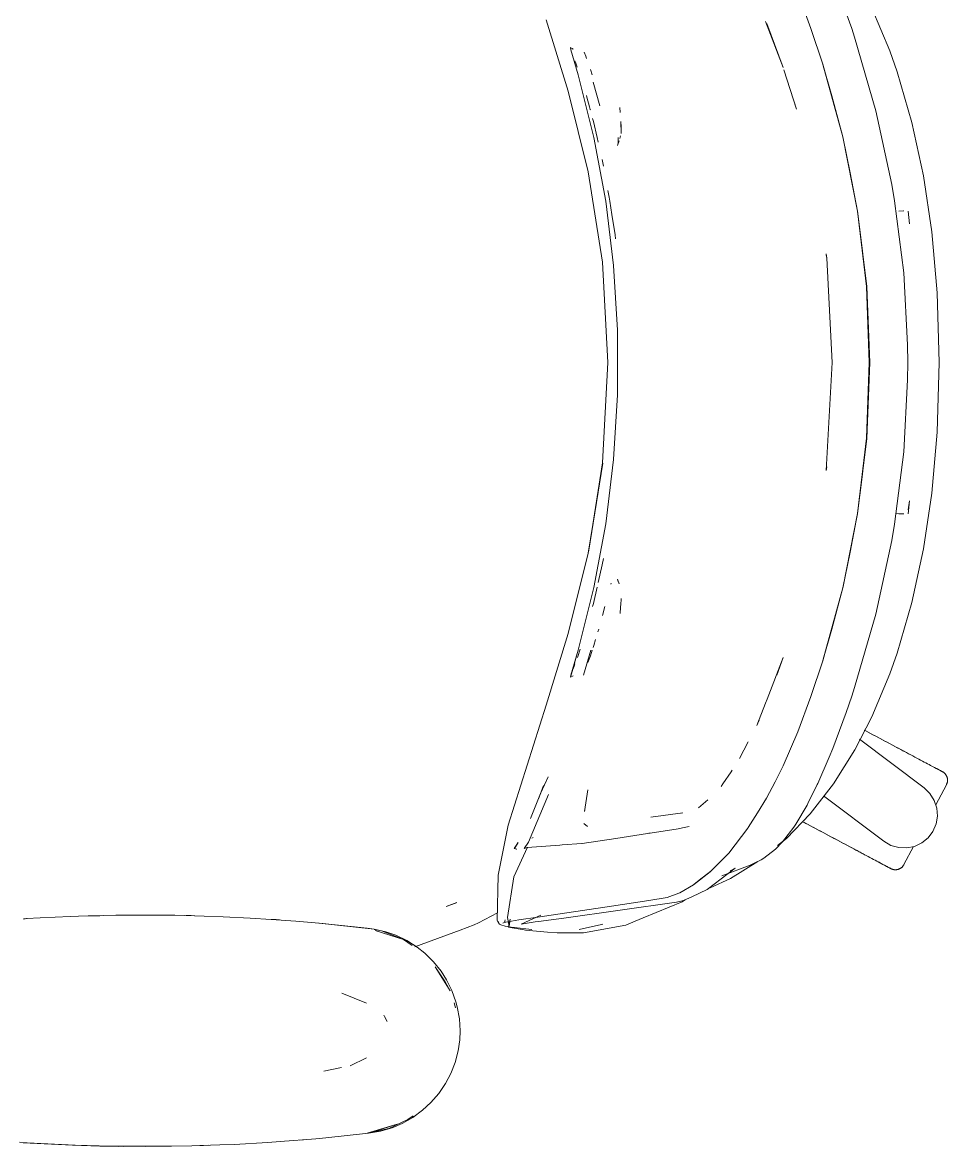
# Model space of a CAD drawing. Header units: millimetres. Extents: x 155927 to 317870, y -36033 to 97293.
# Drawn here: x 165697.2 to 166084.9, y 10100.7 to 10571.5 of the extents above; entities that cross this region are included whole.
import ezdxf

# ---------------------------------------------------------------- set-up
doc = ezdxf.new("R2010")
doc.units = ezdxf.units.MM
doc.header["$MEASUREMENT"] = 0
doc.layers.add('G-IMPT', color=8, linetype='CONTINUOUS', lineweight=9)
doc.layers.add('I-FURN', color=8, linetype='CONTINUOUS', lineweight=9)

msp = doc.modelspace()

# ---------------------------------------------------------------- linework, layer by layer
at = {"layer": 'G-IMPT'}
for p, q in [((166022.14, 10583.89), (166027.6, 10569.01)), ((166042.31, 10575.9), (166044.71, 10568.96)), ((166060.7, 10559.61), (166053.18, 10577.58)), ((165916.71, 10572.7), (165925.89, 10542.72)), ((166009.3, 10570.2), (166008.64, 10571.93)), ((166016.01, 10552.75), (166009.19, 10571.16)), ((166016.01, 10552.75), (166009.3, 10570.2)), ((166032.61, 10554.09), (166027.6, 10569.01)), ((166045.91, 10565.36), (166044.71, 10568.96)), ((166054.85, 10534.53), (166045.91, 10565.36)), ((165926.94, 10561.13), (165926.85, 10560.89)), ((165926.85, 10560.89), (165926.91, 10560.67)), ((165926.91, 10560.67), (165926.98, 10560.37)), ((165926.98, 10560.37), (165927.05, 10560.1)), ((165930.12, 10549.67), (165927.05, 10560.1)), ((165927.94, 10560.36), (165927.33, 10560.74)), ((165927.94, 10560.36), (165927.73, 10560.5)), ((165933.25, 10557.42), (165932.64, 10559.08)), ((165933.25, 10557.42), (165933.62, 10556.41)), ((166063.77, 10550.87), (166060.7, 10559.61)), ((165928.96, 10554.87), (165928.72, 10555.53)), ((165928.96, 10554.87), (165929.71, 10552.77)), ((166036.34, 10540.84), (166032.57, 10554)), ((166040.99, 10523.59), (166032.57, 10554)), ((166040.99, 10523.59), (166032.61, 10554.09)), ((165936.67, 10523.35), (165930.12, 10549.67)), ((165935.96, 10549.66), (165935.24, 10551.88)), ((166021.54, 10535.28), (166016.29, 10551.77)), ((166063.77, 10550.87), (166069.95, 10529.63)), ((165934.21, 10509.04), (165925.89, 10542.72)), ((165936.41, 10546.57), (165939.21, 10536.57)), ((165933.7, 10540.25), (165933.5, 10540.93)), ((165934.82, 10536.25), (165933.7, 10540.25)), ((166021.54, 10535.28), (166020.47, 10538.72)), ((166036.34, 10540.84), (166040.99, 10523.59)), ((165934.82, 10536.25), (165935.14, 10535.11)), ((165935.14, 10535.11), (165935.18, 10534.93)), ((165947.7, 10533.86), (165947.48, 10535.95)), ((166054.85, 10534.53), (166061.52, 10503.74)), ((165936.44, 10530.09), (165936.1, 10531.39)), ((165936.44, 10530.09), (165937.99, 10523.34)), ((165948.1, 10525), (165948.01, 10530.06)), ((165948.01, 10530.06), (165948.09, 10527.79)), ((166069.95, 10529.63), (166074.76, 10507.27)), ((165947.55, 10523.01), (165947.85, 10524.05)), ((165948.1, 10525), (165948.09, 10527.79)), ((165936.67, 10523.35), (165941.6, 10496.69)), ((165938.45, 10521.36), (165937.99, 10523.34)), ((165946.56, 10519.95), (165947.24, 10521.9)), ((165946.77, 10521), (165946.56, 10519.95)), ((165946.77, 10521), (165946.81, 10523.3)), ((165946.82, 10523.16), (165946.81, 10523.3)), ((166040.99, 10523.59), (166047.17, 10492.47)), ((166040.99, 10523.59), (166044.07, 10508.57)), ((166040.99, 10523.59), (166047.16, 10492.55)), ((165940.65, 10511.32), (165940.11, 10514.13)), ((165934.21, 10509.04), (165940.2, 10471.12)), ((166047.17, 10492.47), (166044.07, 10508.57)), ((166074.76, 10507.27), (166078.25, 10483.85)), ((165942.57, 10501.21), (165943.13, 10498.31)), ((166062.7, 10496.82), (166061.52, 10503.74)), ((165941.6, 10496.69), (165944.9, 10469.77)), ((165943.37, 10496.68), (165943.13, 10498.31)), ((165944.22, 10491.06), (165943.37, 10496.68)), ((166066.52, 10466.65), (166062.7, 10496.82)), ((165944.22, 10491.06), (165945.52, 10482.53)), ((166050.99, 10460.95), (166047.16, 10492.55)), ((166050.95, 10460.91), (166047.17, 10492.47)), ((166047.17, 10492.47), (166049.11, 10476.99)), ((166064.5, 10492.51), (166066.59, 10492.58)), ((166066.59, 10492.58), (166066.48, 10492.58)), ((166068.35, 10492.55), (166069, 10487.14)), ((165945.52, 10482.53), (165945.7, 10480.87)), ((166078.25, 10483.85), (166080.51, 10458.28)), ((166050.95, 10460.91), (166049.11, 10476.99)), ((166033.95, 10474.41), (166033.99, 10474.17)), ((166034.23, 10472.86), (166033.96, 10474.64)), ((166034.23, 10472.86), (166033.99, 10474.17)), ((166036.55, 10429.14), (166034.23, 10472.86)), ((166036.5, 10429.14), (166034.23, 10472.86)), ((165940.2, 10471.12), (165942.56, 10429.14)), ((165946.55, 10442.7), (165944.9, 10469.77)), ((166068.13, 10436.45), (166066.52, 10466.65)), ((166051.63, 10446.02), (166050.95, 10460.91)), ((166050.95, 10460.91), (166052.09, 10429.14)), ((166050.99, 10460.95), (166052.32, 10429.14)), ((166080.51, 10458.28), (166081.36, 10429.14)), ((166051.63, 10446.02), (166052.09, 10429.14)), ((165946.55, 10442.7), (165946.55, 10415.58)), ((166068.13, 10436.45), (166068.23, 10429.14)), ((165940.2, 10387.15), (165942.56, 10429.14)), ((166036.5, 10429.14), (166034, 10383.8)), ((166050.95, 10397.36), (166052.09, 10429.14)), ((166052.32, 10429.14), (166050.99, 10397.32)), ((166051.63, 10412.25), (166052.09, 10429.14)), ((166068.13, 10421.82), (166068.23, 10429.14)), ((166081.36, 10429.14), (166080.51, 10399.99)), ((166068.13, 10421.82), (166066.52, 10391.62)), ((165946.55, 10415.58), (165944.9, 10388.51)), ((166050.95, 10397.36), (166051.63, 10412.25)), ((166050.99, 10397.32), (166047.16, 10365.73)), ((166050.95, 10397.36), (166047.17, 10365.81)), ((166049.11, 10381.28), (166050.95, 10397.36)), ((166080.51, 10399.99), (166078.25, 10374.42)), ((165940.2, 10387.15), (165934.47, 10349.61)), ((165941.6, 10361.59), (165944.9, 10388.51)), ((166066.52, 10391.62), (166062.7, 10361.45)), ((165934.21, 10349.23), (165940.46, 10386.98)), ((165940.46, 10386.98), (165934.47, 10349.61)), ((166033.95, 10383.86), (166033.99, 10384.1)), ((166034.23, 10385.41), (166033.99, 10384.1)), ((166034, 10383.8), (166034.23, 10385.41)), ((166049.11, 10381.28), (166047.17, 10365.81)), ((166078.25, 10374.42), (166074.76, 10351)), ((166068.35, 10365.72), (166069, 10371.14)), ((166068.43, 10367.37), (166069, 10371.14)), ((166047.17, 10365.81), (166040.95, 10334.56)), ((166040.95, 10334.56), (166047.16, 10365.73)), ((166047.17, 10365.81), (166044.07, 10349.7)), ((166063.25, 10365.81), (166064.5, 10365.76)), ((166066.59, 10365.69), (166064.5, 10365.76)), ((166066.59, 10365.69), (166066.48, 10365.69)), ((165936.67, 10334.92), (165941.6, 10361.59)), ((166062.7, 10361.45), (166061.52, 10354.53)), ((166061.52, 10354.53), (166054.85, 10323.74)), ((166040.99, 10334.68), (166044.07, 10349.7)), ((166069.95, 10328.64), (166074.76, 10351)), ((165925.89, 10315.55), (165934.21, 10349.23)), ((165940.62, 10346.96), (165940.15, 10344.33)), ((165940.15, 10344.33), (165938.44, 10336.91)), ((165943.89, 10336.72), (165943.75, 10336.31)), ((165946.56, 10338.32), (165947.24, 10336.37)), ((165946.56, 10338.32), (165946.77, 10337.28)), ((165936.67, 10334.92), (165930.12, 10308.6)), ((165937.99, 10334.93), (165936.44, 10328.18)), ((166040.99, 10334.68), (166032.57, 10304.27)), ((166040.99, 10334.68), (166032.61, 10304.18)), ((166036.34, 10317.43), (166040.99, 10334.68)), ((165936.44, 10328.18), (165936.1, 10326.9)), ((165940.29, 10323.1), (165941.29, 10326.96)), ((165947.99, 10328.16), (165947.71, 10324.45)), ((165947.99, 10328.16), (165948.09, 10329.53)), ((165948.09, 10330.23), (165948.09, 10329.53)), ((166063.77, 10307.4), (166069.95, 10328.64)), ((165940.29, 10323.1), (165940.68, 10324.63)), ((165947.71, 10324.45), (165947.68, 10323.97)), ((166045.91, 10292.91), (166054.85, 10323.74)), ((165938.38, 10316.31), (165938.71, 10317.43)), ((166036.34, 10317.43), (166032.57, 10304.27)), ((165925.89, 10315.55), (165916.71, 10285.58)), ((165936.6, 10310.52), (165937.39, 10313.02)), ((165930.12, 10308.6), (165926.85, 10297.38)), ((165930.12, 10308.6), (165927.01, 10297.78)), ((165930.12, 10308.6), (165927.06, 10298.07)), ((165930.75, 10308.6), (165930.02, 10306.38)), ((165930.75, 10308.6), (165930.9, 10309.06)), ((165935.32, 10308.61), (165932.28, 10298.18)), ((165935.21, 10306.3), (165935.98, 10308.61)), ((165936.36, 10309.74), (165936.6, 10310.52)), ((166060.7, 10298.66), (166063.77, 10307.4)), ((165928.74, 10302.82), (165928.4, 10301.85)), ((165929.73, 10305.57), (165930.02, 10306.38)), ((165934.19, 10303.42), (165934.95, 10305.58)), ((165935.21, 10306.3), (165934.95, 10305.58)), ((166016.01, 10305.52), (166009.3, 10288.07)), ((166016.01, 10305.52), (166013.29, 10298.09)), ((166027.6, 10289.26), (166032.61, 10304.18)), ((165927.06, 10298.07), (165927.01, 10297.78)), ((165927.94, 10297.92), (165927.33, 10297.53)), ((165927.94, 10297.92), (165927.73, 10297.77)), ((165928.4, 10301.85), (165928, 10300.78)), ((166060.7, 10298.66), (166053.18, 10280.69)), ((165926.85, 10297.38), (165926.99, 10297.14)), ((166027.6, 10289.26), (166022.14, 10274.38)), ((166042.37, 10282.49), (166044.71, 10289.31)), ((166045.91, 10292.91), (166044.71, 10289.31)), ((165916.71, 10285.58), (165900.72, 10235.33)), ((166008.64, 10286.34), (166004.91, 10277.02)), ((166009.3, 10288.07), (166008.64, 10286.34)), ((166004.91, 10277.02), (166005.91, 10279.26)), ((166042.37, 10282.49), (166036.77, 10267.41)), ((166053.18, 10280.69), (166046.09, 10266.91)), ((166022.14, 10274.38), (166015.97, 10260.16)), ((165997.74, 10263.18), (166001.28, 10270.15)), ((166035.29, 10263.73), (166036.77, 10267.41)), ((166046.09, 10266.91), (166037.12, 10252.62)), ((166012.58, 10253.43), (166015.97, 10260.16)), ((166030.52, 10252.77), (166035.29, 10263.73)), ((165914.42, 10248.9), (165917.47, 10255.61)), ((165990.71, 10252.58), (165994.21, 10257.71)), ((165994.21, 10257.71), (165994.6, 10258.29)), ((165913.39, 10246.31), (165915.59, 10251.87)), ((165915.42, 10251.42), (165913.39, 10246.31)), ((165913.4, 10246.52), (165915.42, 10251.42)), ((165990.71, 10252.58), (165989.96, 10251.47)), ((166012.58, 10253.43), (166009.01, 10246.64)), ((166026.3, 10244.32), (166030.3, 10252.33)), ((166037.12, 10252.62), (166027.31, 10240.02)), ((166030.52, 10252.77), (166030.3, 10252.33)), ((165909.26, 10228.18), (165917.7, 10248.16)), ((165913.4, 10246.52), (165910.15, 10238.05)), ((165932.75, 10240.99), (165934.15, 10250.15)), ((165984.44, 10245.94), (165980.53, 10242.6)), ((166005.24, 10240.41), (166009.01, 10246.64)), ((165932.75, 10240.99), (165932.8, 10241.34)), ((166025.99, 10243.72), (166021.26, 10235.72)), ((166026.3, 10244.32), (166025.99, 10243.72)), ((165960.59, 10238.66), (165973.94, 10240.44)), ((165973.94, 10240.44), (165973.47, 10240.3)), ((166005.24, 10240.41), (166001.36, 10234.31)), ((166017.35, 10229.72), (166027.31, 10240.02)), ((165896.53, 10214.38), (165900.72, 10235.33)), ((165932.4, 10236.04), (165934.04, 10234.76)), ((165945.81, 10229.69), (165959.17, 10231.81)), ((165959.17, 10231.81), (165959.68, 10231.89)), ((165960.29, 10231.98), (165959.68, 10231.89)), ((165960.29, 10231.98), (165972.01, 10233.79)), ((165972.01, 10233.79), (165972.48, 10233.86)), ((165974.46, 10234.28), (165972.48, 10233.86)), ((165976.63, 10234.74), (165974.46, 10234.28)), ((165993.17, 10223.62), (166001.19, 10234.06)), ((166001.36, 10234.31), (166001.19, 10234.06)), ((166015.68, 10228.3), (166020.4, 10234.43)), ((166020.4, 10234.43), (166021.26, 10235.72)), ((165903.3, 10225.51), (165904.89, 10227.97)), ((165904.89, 10227.97), (165903.36, 10225.49)), ((165903.36, 10225.49), (165904.85, 10227.96)), ((165907.5, 10225.51), (165909.26, 10228.18)), ((165910.71, 10229.9), (165911.15, 10230.17)), ((165923.42, 10227.03), (165922.43, 10226.96)), ((165931.66, 10227.65), (165923.42, 10227.03)), ((165931.66, 10227.65), (165931.74, 10227.66)), ((165945.81, 10229.69), (165931.74, 10227.66)), ((166012.79, 10225.28), (166015.68, 10228.3)), ((166017.35, 10229.72), (166013.68, 10226.72)), ((165903.16, 10213.68), (165908.77, 10226.03)), ((165903.3, 10225.51), (165903.36, 10225.49)), ((165904.23, 10225.21), (165903.36, 10225.49)), ((165904.4, 10225.19), (165904.23, 10225.21)), ((165908.22, 10225.8), (165907.5, 10225.51)), ((165908.22, 10225.8), (165908.24, 10225.8)), ((165910.62, 10226.1), (165908.24, 10225.8)), ((165910.62, 10226.1), (165910.7, 10226.1)), ((165914.57, 10226.4), (165910.7, 10226.1)), ((165922.43, 10226.96), (165914.57, 10226.4)), ((165993.17, 10223.62), (165985.43, 10215.72)), ((166007.92, 10221.42), (166012.79, 10225.28)), ((165990.22, 10214.05), (166002.12, 10218.56)), ((165993.98, 10212.99), (166005.43, 10220.11)), ((166004.35, 10219.63), (166002.12, 10218.56)), ((166006.79, 10220.8), (166004.35, 10219.63)), ((166007.92, 10221.42), (166006.79, 10220.8)), ((165896.53, 10214.38), (165896.14, 10195.39)), ((165903.16, 10213.68), (165900.44, 10196.63)), ((165978.47, 10210.3), (165985.43, 10215.72)), ((165985.64, 10216.03), (165978.69, 10210.63)), ((165978.69, 10210.63), (165982.07, 10213.22)), ((165985.64, 10216.03), (165982.07, 10213.22)), ((165995.87, 10217.28), (165984.17, 10208.34)), ((165985.35, 10209.01), (165993.98, 10212.99)), ((165995.87, 10217.28), (165993.84, 10216.12)), ((165978.47, 10210.3), (165972.63, 10207.01)), ((165977.65, 10205.3), (165984.17, 10208.34)), ((165943.98, 10201.35), (165959.75, 10203.75)), ((165967.42, 10205.05), (165959.75, 10203.75)), ((165967.42, 10205.05), (165972.21, 10206.8)), ((165971.29, 10203.09), (165974.28, 10203.73)), ((165972.63, 10207.01), (165972.21, 10206.8)), ((165974.89, 10204.02), (165973.72, 10203.25)), ((165977.65, 10205.3), (165974.28, 10203.73)), ((165879.27, 10202.92), (165874.8, 10201.29)), ((165874.8, 10201.29), (165878.68, 10202.66)), ((165879.27, 10202.92), (165878.68, 10202.66)), ((165913.11, 10196.8), (165943.98, 10201.35)), ((165924.07, 10196.41), (165971.29, 10203.09)), ((165973.72, 10203.25), (165957.27, 10196.45)), ((165697.65, 10195.89), (165699.13, 10196.17)), ((165698.91, 10196.17), (165697.65, 10196.01)), ((165704.57, 10196.45), (165698.91, 10196.17)), ((165704.57, 10196.45), (165717.13, 10197.07)), ((165720.68, 10197.19), (165717.13, 10197.07)), ((165736.35, 10197.57), (165720.68, 10197.19)), ((165724.72, 10197.28), (165727.4, 10197.39)), ((165729.62, 10197.39), (165727.4, 10197.39)), ((165736.35, 10197.57), (165740.86, 10197.62)), ((165740.86, 10197.62), (165755.57, 10197.61)), ((165761.04, 10197.54), (165755.57, 10197.61)), ((165761.04, 10197.54), (165773.35, 10197.25)), ((165767.82, 10197.41), (165765.74, 10197.41)), ((165769.48, 10197.33), (165767.82, 10197.41)), ((165781.23, 10196.95), (165773.35, 10197.25)), ((165781.23, 10196.95), (165792.54, 10196.41)), ((165801.41, 10195.85), (165792.54, 10196.41)), ((165801.41, 10195.85), (165811.69, 10195.12)), ((165803.45, 10195.72), (165801.55, 10195.81)), ((165803.45, 10195.72), (165804.87, 10195.58)), ((165823.09, 10194.14), (165811.69, 10195.12)), ((165844.53, 10191.79), (165821.57, 10194.24)), ((165821.57, 10194.24), (165841.71, 10192.12)), ((165844.53, 10191.79), (165823.09, 10194.14)), ((165888.3, 10194.44), (165886.54, 10193.52)), ((165896.21, 10198.58), (165888.3, 10194.44)), ((165896.14, 10195.39), (165896.75, 10194.36)), ((165896.62, 10194.98), (165896.75, 10194.36)), ((165896.62, 10194.98), (165896.73, 10194.43)), ((165896.75, 10194.36), (165896.73, 10194.43)), ((165897.12, 10193.86), (165896.75, 10194.36)), ((165899.61, 10194.75), (165898.51, 10194.19)), ((165899.01, 10194.58), (165898.51, 10194.19)), ((165898.99, 10194.58), (165905.26, 10195.69)), ((165899.61, 10194.75), (165898.99, 10194.58)), ((165899.01, 10194.58), (165899.33, 10195.12)), ((165899.41, 10195.62), (165899.33, 10195.12)), ((165901.13, 10193.05), (165900.44, 10196.63)), ((165901.62, 10195.92), (165900.89, 10192.64)), ((165901.62, 10195.92), (165901.13, 10193.05)), ((165905.26, 10195.69), (165913.11, 10196.8)), ((165906.23, 10193.78), (165914.36, 10197.64)), ((165912.11, 10194.76), (165907.09, 10193.92)), ((165912.11, 10194.76), (165913.41, 10194.97)), ((165924.07, 10196.41), (165913.41, 10194.97)), ((165950.05, 10193.46), (165953.91, 10195.06)), ((165957.27, 10196.45), (165953.91, 10195.06)), ((165844.53, 10191.79), (165841.71, 10192.12)), ((165844.53, 10191.79), (165849.49, 10190.63)), ((165844.6, 10191.57), (165847.66, 10190.99)), ((165856.88, 10187.39), (165845.03, 10191.2)), ((165854.17, 10188.29), (165845.03, 10191.2)), ((165847.66, 10190.99), (165855.84, 10187.79)), ((165853.62, 10189.18), (165849.49, 10190.63)), ((165861.63, 10184.38), (165880.57, 10191.33)), ((165880.57, 10191.33), (165886.54, 10193.52)), ((165897.66, 10193.54), (165897.12, 10193.86)), ((165897.66, 10193.54), (165899.52, 10192.99)), ((165902.8, 10192.46), (165899.52, 10192.99)), ((165903.21, 10192.2), (165900.89, 10192.64)), ((165902.8, 10192.46), (165903.42, 10192.38)), ((165907.46, 10191.39), (165903.21, 10192.2)), ((165903.42, 10192.38), (165908.1, 10191.86)), ((165906.23, 10193.78), (165907.09, 10193.92)), ((165907.93, 10191.34), (165907.46, 10191.39)), ((165907.93, 10191.34), (165917.26, 10190.54)), ((165908.1, 10191.86), (165910.69, 10191.65)), ((165917.26, 10190.54), (165921.21, 10190.2)), ((165925.38, 10190.2), (165921.21, 10190.2)), ((165932.35, 10190.23), (165925.38, 10190.2)), ((165930.49, 10191.64), (165939.79, 10193.68)), ((165932.35, 10190.23), (165950.05, 10193.46)), ((165939.79, 10193.68), (165940.37, 10193.83)), ((165858.2, 10186.99), (165853.62, 10189.18)), ((165856.88, 10187.39), (165854.17, 10188.29)), ((165856.88, 10187.39), (165860.46, 10184.96)), ((165858.2, 10186.99), (165862.53, 10184.26)), ((165865.84, 10181.64), (165862.53, 10184.26)), ((165869.44, 10178.09), (165865.84, 10181.64)), ((165869.44, 10178.09), (165872.63, 10174.12)), ((165876.49, 10165.96), (165870.17, 10175.91)), ((165874.33, 10169.64), (165870.17, 10175.91)), ((165874.9, 10170.57), (165872.63, 10174.12)), ((165877.14, 10166.06), (165874.9, 10170.57)), ((165876.49, 10165.96), (165874.33, 10169.64)), ((165877.14, 10166.06), (165878.85, 10161.29)), ((165831.01, 10164.89), (165841.43, 10160.74)), ((165879.41, 10159.16), (165878.85, 10161.29)), ((165878.05, 10160.85), (165878.67, 10158.82)), ((165880.29, 10154.21), (165879.41, 10159.16)), ((165848.96, 10155.22), (165848.66, 10155.67)), ((165849.97, 10152.99), (165848.96, 10155.22)), ((165880.59, 10149.17), (165880.29, 10154.21)), ((165880.59, 10149.17), (165880.42, 10145.32)), ((165879.77, 10140.81), (165880.42, 10145.32)), ((165841.34, 10137.79), (165834.56, 10134.52)), ((165879.77, 10140.81), (165878.51, 10135.94)), ((165823.51, 10132.19), (165830.94, 10133.76)), ((165876.67, 10131.23), (165878.51, 10135.94)), ((165874.48, 10127.07), (165876.67, 10131.23)), ((165874.48, 10127.07), (165871.65, 10122.9)), ((165864.89, 10115.9), (165868.33, 10119.06)), ((165871.65, 10122.9), (165868.33, 10119.06)), ((165864.89, 10115.9), (165860.81, 10112.9)), ((165841.71, 10106.22), (165854.17, 10110.05)), ((165854.17, 10110.05), (165845.03, 10107.13)), ((165850.68, 10108.26), (165858.74, 10112)), ((165856.37, 10110.39), (165852.13, 10108.58)), ((165856.37, 10110.39), (165860.81, 10112.9)), ((165860.85, 10113.59), (165858.74, 10112)), ((165824.3, 10104.31), (165842.22, 10106.22)), ((165841.71, 10106.22), (165845.03, 10107.13)), ((165842.22, 10106.22), (165847.27, 10107.11)), ((165850.68, 10108.26), (165842.28, 10106.35)), ((165852.13, 10108.58), (165847.27, 10107.11)), ((165697.53, 10102.28), (165695.88, 10102.53)), ((165718.1, 10101.23), (165697.53, 10102.28)), ((165719.31, 10101.19), (165697.53, 10102.28)), ((165697.53, 10102.28), (165699.13, 10102.17)), ((165719.31, 10101.19), (165699.13, 10102.17)), ((165739.5, 10100.73), (165718.1, 10101.23)), ((165729.66, 10100.89), (165718.1, 10101.23)), ((165718.1, 10101.23), (165719.31, 10101.19)), ((165739.5, 10100.73), (165719.31, 10101.19)), ((165759.68, 10100.77), (165729.66, 10100.89)), ((165739.5, 10100.73), (165729.66, 10100.89)), ((165729.66, 10100.89), (165748.89, 10100.69)), ((165737.46, 10100.75), (165735.25, 10100.83)), ((165739.5, 10100.77), (165737.46, 10100.75)), ((165759.68, 10100.77), (165739.5, 10100.73)), ((165759.68, 10100.77), (165748.89, 10100.69)), ((165759.68, 10100.77), (165768.1, 10100.94)), ((165779.86, 10101.33), (165768.1, 10100.94)), ((165773.04, 10101.08), (165771.54, 10101.06)), ((165774.97, 10101.19), (165773.04, 10101.08)), ((165779.86, 10101.33), (165785.88, 10101.58)), ((165800.02, 10102.39), (165785.88, 10101.58)), ((165805.11, 10102.72), (165800.02, 10102.39)), ((165805.11, 10102.72), (165820.17, 10103.97)), ((165813.29, 10103.37), (165814.97, 10103.54)), ((165820.17, 10103.97), (165824.3, 10104.31))]:
    msp.add_line(p, q, dxfattribs=at)
at = {"layer": 'I-FURN'}
for p, q in [((166050.91, 10274.63), (166049.95, 10275.14)), ((166050.39, 10274.9), (166051.36, 10274.39)), ((166051.88, 10274.11), (166050.91, 10274.63)), ((166051.36, 10274.39), (166052.34, 10273.87)), ((166052.87, 10273.59), (166051.88, 10274.11)), ((166048.02, 10271.28), (166075.08, 10250.89)), ((166052.34, 10273.87), (166053.32, 10273.34)), ((166053.86, 10273.06), (166052.87, 10273.59)), ((166053.32, 10273.34), (166054.32, 10272.81)), ((166054.86, 10272.53), (166053.86, 10273.06)), ((166054.32, 10272.81), (166055.32, 10272.28)), ((166055.86, 10272), (166054.86, 10272.53)), ((166055.32, 10272.28), (166056.32, 10271.75)), ((166056.86, 10271.46), (166055.86, 10272)), ((166056.32, 10271.75), (166057.32, 10271.22)), ((166057.87, 10270.93), (166056.86, 10271.46)), ((166057.32, 10271.22), (166058.33, 10270.68)), ((166058.87, 10270.39), (166057.87, 10270.93)), ((166058.33, 10270.68), (166059.33, 10270.15)), ((166059.87, 10269.86), (166058.87, 10270.39)), ((166059.33, 10270.15), (166060.33, 10269.61)), ((166060.87, 10269.33), (166059.87, 10269.86)), ((166060.33, 10269.61), (166061.33, 10269.08)), ((166061.87, 10268.8), (166060.87, 10269.33)), ((166061.33, 10269.08), (166062.32, 10268.56)), ((166062.85, 10268.27), (166061.87, 10268.8)), ((166062.32, 10268.56), (166063.31, 10268.03)), ((166063.83, 10267.75), (166062.85, 10268.27)), ((166063.31, 10268.03), (166064.28, 10267.52)), ((166064.8, 10267.24), (166063.83, 10267.75)), ((166064.28, 10267.52), (166065.24, 10267)), ((166065.76, 10266.73), (166064.8, 10267.24)), ((166065.24, 10267), (166066.2, 10266.5)), ((166066.7, 10266.23), (166065.76, 10266.73)), ((166066.2, 10266.5), (166067.13, 10266)), ((166067.63, 10265.73), (166066.7, 10266.23)), ((166067.13, 10266), (166068.06, 10265.51)), ((166068.55, 10265.25), (166067.63, 10265.73)), ((166068.06, 10265.51), (166068.96, 10265.03)), ((166069.44, 10264.77), (166068.55, 10265.25)), ((166070.32, 10264.31), (166069.44, 10264.77)), ((166071.18, 10263.85), (166070.32, 10264.31)), ((166072.01, 10263.41), (166071.18, 10263.85)), ((166072.82, 10262.97), (166072.01, 10263.41)), ((166073.61, 10262.56), (166072.82, 10262.97)), ((166074.37, 10262.15), (166073.61, 10262.56)), ((166075.11, 10261.76), (166074.37, 10262.15)), ((166075.82, 10261.38), (166075.11, 10261.76)), ((166076.49, 10261.02), (166075.82, 10261.38)), ((166077.14, 10260.68), (166076.49, 10261.02)), ((166077.76, 10260.35), (166077.14, 10260.68)), ((166078.34, 10260.04), (166077.76, 10260.35)), ((166078.03, 10260.21), (166078.6, 10259.9)), ((166078.89, 10259.75), (166078.34, 10260.04)), ((166078.6, 10259.9), (166079.13, 10259.62)), ((166079.41, 10259.47), (166078.89, 10259.75)), ((166079.13, 10259.62), (166079.64, 10259.35)), ((166079.89, 10259.22), (166079.41, 10259.47)), ((166079.64, 10259.35), (166080.1, 10259.1)), ((166080.34, 10258.98), (166079.89, 10259.22)), ((166080.1, 10259.1), (166080.53, 10258.88)), ((166080.75, 10258.76), (166080.34, 10258.98)), ((166080.53, 10258.88), (166080.92, 10258.67)), ((166081.12, 10258.56), (166080.75, 10258.76)), ((166080.92, 10258.67), (166081.28, 10258.48)), ((166081.46, 10258.38), (166081.12, 10258.56)), ((166081.28, 10258.48), (166081.6, 10258.31)), ((166081.75, 10258.23), (166081.46, 10258.38)), ((166081.6, 10258.31), (166081.88, 10258.16)), ((166082.01, 10258.09), (166081.75, 10258.23)), ((166081.88, 10258.16), (166082.12, 10258.03)), ((166082.23, 10257.97), (166082.01, 10258.09)), ((166082.12, 10258.03), (166082.32, 10257.93)), ((166082.41, 10257.88), (166082.23, 10257.97)), ((166082.32, 10257.93), (166082.48, 10257.84)), ((166082.55, 10257.8), (166082.41, 10257.88)), ((166082.48, 10257.84), (166082.6, 10257.77)), ((166082.65, 10257.75), (166082.55, 10257.8)), ((166082.6, 10257.77), (166082.68, 10257.73)), ((166082.71, 10257.72), (166082.65, 10257.75)), ((166082.68, 10257.73), (166082.73, 10257.71)), ((166082.73, 10257.71), (166082.71, 10257.72)), ((166082.73, 10257.71), (166082.87, 10257.63)), ((166082.73, 10257.71), (166082.73, 10257.71)), ((166082.87, 10257.63), (166083.01, 10257.54)), ((166083.01, 10257.54), (166083.14, 10257.45)), ((166083.14, 10257.45), (166083.27, 10257.36)), ((166083.27, 10257.36), (166083.4, 10257.26)), ((166083.4, 10257.26), (166083.52, 10257.15)), ((166083.52, 10257.15), (166083.64, 10257.04)), ((166083.64, 10257.04), (166083.76, 10256.93)), ((166083.76, 10256.93), (166083.86, 10256.81)), ((166083.86, 10256.81), (166083.97, 10256.69)), ((166083.97, 10256.69), (166084.07, 10256.56)), ((166084.07, 10256.56), (166084.16, 10256.43)), ((166084.16, 10256.43), (166084.25, 10256.3)), ((166084.25, 10256.3), (166084.33, 10256.16)), ((166084.33, 10256.16), (166084.41, 10256.02)), ((166084.41, 10256.02), (166084.48, 10255.87)), ((166084.48, 10255.87), (166084.55, 10255.72)), ((166084.55, 10255.72), (166084.61, 10255.57)), ((166084.61, 10255.57), (166084.66, 10255.42)), ((166084.66, 10255.42), (166084.71, 10255.27)), ((166084.71, 10255.27), (166084.75, 10255.11)), ((166075.08, 10250.89), (166077.51, 10248.55)), ((166079.93, 10243.85), (166084.4, 10252.26)), ((166084.42, 10252.29), (166084.4, 10252.26)), ((166084.49, 10252.44), (166084.42, 10252.29)), ((166084.56, 10252.59), (166084.49, 10252.44)), ((166084.61, 10252.74), (166084.56, 10252.59)), ((166084.67, 10252.89), (166084.61, 10252.74)), ((166084.72, 10253.04), (166084.67, 10252.89)), ((166084.76, 10253.2), (166084.72, 10253.04)), ((166084.75, 10255.11), (166084.79, 10254.96)), ((166084.79, 10253.35), (166084.76, 10253.2)), ((166084.79, 10254.96), (166084.82, 10254.8)), ((166084.82, 10253.51), (166084.79, 10253.35)), ((166084.82, 10254.8), (166084.84, 10254.64)), ((166084.84, 10253.67), (166084.82, 10253.51)), ((166084.84, 10254.64), (166084.86, 10254.48)), ((166084.86, 10253.83), (166084.84, 10253.67)), ((166084.86, 10254.48), (166084.87, 10254.32)), ((166084.87, 10253.99), (166084.86, 10253.83)), ((166084.87, 10254.32), (166084.87, 10254.16)), ((166084.87, 10254.16), (166084.87, 10253.99)), ((166058.24, 10228.54), (166032.93, 10247.61)), ((166077.51, 10248.55), (166079.31, 10245.69)), ((166079.31, 10245.69), (166080.38, 10242.49)), ((166080.38, 10242.49), (166080.64, 10239.13)), ((166024.15, 10236.76), (166025.05, 10236.28)), ((166025.54, 10236.02), (166024.63, 10236.5)), ((166080.64, 10239.13), (166080.1, 10235.8)), ((166025.05, 10236.28), (166025.96, 10235.79)), ((166026.46, 10235.53), (166025.54, 10236.02)), ((166025.96, 10235.79), (166026.89, 10235.3)), ((166027.4, 10235.03), (166026.46, 10235.53)), ((166026.89, 10235.3), (166027.83, 10234.8)), ((166028.35, 10234.52), (166027.4, 10235.03)), ((166027.83, 10234.8), (166028.79, 10234.29)), ((166029.31, 10234.01), (166028.35, 10234.52)), ((166028.79, 10234.29), (166029.76, 10233.77)), ((166030.29, 10233.49), (166029.31, 10234.01)), ((166029.76, 10233.77), (166030.74, 10233.25)), ((166031.27, 10232.97), (166030.29, 10233.49)), ((166030.74, 10233.25), (166031.73, 10232.73)), ((166032.26, 10232.44), (166031.27, 10232.97)), ((166031.73, 10232.73), (166032.72, 10232.2)), ((166033.26, 10231.91), (166032.26, 10232.44)), ((166032.72, 10232.2), (166033.72, 10231.67)), ((166034.26, 10231.38), (166033.26, 10231.91)), ((166078.77, 10232.7), (166076.74, 10230)), ((166080.1, 10235.8), (166078.77, 10232.7)), ((166033.72, 10231.67), (166034.72, 10231.13)), ((166035.27, 10230.85), (166034.26, 10231.38)), ((166034.72, 10231.13), (166035.73, 10230.6)), ((166036.27, 10230.31), (166035.27, 10230.85)), ((166035.73, 10230.6), (166036.73, 10230.07)), ((166037.28, 10229.78), (166036.27, 10230.31)), ((166036.73, 10230.07), (166037.74, 10229.53)), ((166038.28, 10229.24), (166037.28, 10229.78)), ((166037.74, 10229.53), (166038.74, 10229)), ((166039.28, 10228.71), (166038.28, 10229.24)), ((166038.74, 10229), (166039.74, 10228.47)), ((166040.27, 10228.18), (166039.28, 10228.71)), ((166039.74, 10228.47), (166040.73, 10227.94)), ((166041.26, 10227.66), (166040.27, 10228.18)), ((166040.73, 10227.94), (166041.71, 10227.42)), ((166042.24, 10227.14), (166041.26, 10227.66)), ((166041.71, 10227.42), (166042.68, 10226.9)), ((166043.21, 10226.62), (166042.24, 10227.14)), ((166061.16, 10226.84), (166058.24, 10228.54)), ((166074.13, 10227.87), (166071.08, 10226.43)), ((166076.74, 10230), (166074.13, 10227.87)), ((166042.68, 10226.9), (166043.65, 10226.39)), ((166044.16, 10226.11), (166043.21, 10226.62)), ((166043.65, 10226.39), (166044.6, 10225.88)), ((166045.11, 10225.61), (166044.16, 10226.11)), ((166044.6, 10225.88), (166045.54, 10225.38)), ((166046.04, 10225.12), (166045.11, 10225.61)), ((166045.54, 10225.38), (166046.46, 10224.89)), ((166046.95, 10224.63), (166046.04, 10225.12)), ((166046.46, 10224.89), (166047.37, 10224.41)), ((166047.85, 10224.16), (166046.95, 10224.63)), ((166047.37, 10224.41), (166048.25, 10223.94)), ((166048.72, 10223.69), (166047.85, 10224.16)), ((166048.25, 10223.94), (166049.12, 10223.48)), ((166049.58, 10223.23), (166048.72, 10223.69)), ((166049.12, 10223.48), (166049.97, 10223.03)), ((166050.42, 10222.79), (166049.58, 10223.23)), ((166049.97, 10223.03), (166050.79, 10222.59)), ((166050.79, 10222.59), (166051.59, 10222.16)), ((166064.4, 10225.9), (166061.16, 10226.84)), ((166067.77, 10225.76), (166064.4, 10225.9)), ((166066.59, 10218.76), (166070.62, 10226.34)), ((166071.08, 10226.43), (166067.77, 10225.76)), ((166051.59, 10222.16), (166052.37, 10221.75)), ((166052.37, 10221.75), (166053.12, 10221.35)), ((166053.12, 10221.35), (166053.84, 10220.97)), ((166053.84, 10220.97), (166054.54, 10220.6)), ((166054.54, 10220.6), (166055.2, 10220.25)), ((166055.2, 10220.25), (166055.83, 10219.91)), ((166055.83, 10219.91), (166056.43, 10219.59)), ((166056.75, 10219.42), (166056.16, 10219.74)), ((166056.43, 10219.59), (166057, 10219.29)), ((166057.3, 10219.13), (166056.75, 10219.42)), ((166057, 10219.29), (166057.54, 10219)), ((166057.81, 10218.86), (166057.3, 10219.13)), ((166057.54, 10219), (166058.04, 10218.74)), ((166058.3, 10218.6), (166057.81, 10218.86)), ((166058.04, 10218.74), (166058.51, 10218.49)), ((166058.74, 10218.36), (166058.3, 10218.6)), ((166058.51, 10218.49), (166058.94, 10218.26)), ((166059.15, 10218.15), (166058.74, 10218.36)), ((166058.94, 10218.26), (166059.33, 10218.05)), ((166059.53, 10217.95), (166059.15, 10218.15)), ((166059.33, 10218.05), (166059.68, 10217.86)), ((166059.86, 10217.77), (166059.53, 10217.95)), ((166059.68, 10217.86), (166060, 10217.69)), ((166060.16, 10217.61), (166059.86, 10217.77)), ((166060, 10217.69), (166060.28, 10217.54)), ((166060.42, 10217.47), (166060.16, 10217.61)), ((166065.69, 10217.62), (166065.57, 10217.52)), ((166065.81, 10217.73), (166065.69, 10217.62)), ((166065.93, 10217.85), (166065.81, 10217.73)), ((166066.04, 10217.96), (166065.93, 10217.85)), ((166066.14, 10218.09), (166066.04, 10217.96)), ((166066.24, 10218.21), (166066.14, 10218.09)), ((166066.33, 10218.34), (166066.24, 10218.21)), ((166066.42, 10218.48), (166066.33, 10218.34)), ((166066.51, 10218.62), (166066.42, 10218.48)), ((166066.59, 10218.76), (166066.51, 10218.62)), ((166060.28, 10217.54), (166060.52, 10217.42)), ((166060.64, 10217.36), (166060.42, 10217.47)), ((166060.52, 10217.42), (166060.72, 10217.31)), ((166060.82, 10217.26), (166060.64, 10217.36)), ((166060.72, 10217.31), (166060.88, 10217.22)), ((166060.96, 10217.19), (166060.82, 10217.26)), ((166060.88, 10217.22), (166061.01, 10217.16)), ((166061.06, 10217.13), (166060.96, 10217.19)), ((166061.01, 10217.16), (166061.09, 10217.12)), ((166061.12, 10217.1), (166061.06, 10217.13)), ((166061.09, 10217.12), (166061.13, 10217.09)), ((166061.14, 10217.09), (166061.12, 10217.1)), ((166061.13, 10217.09), (166061.14, 10217.09)), ((166061.17, 10217.07), (166061.14, 10217.09)), ((166061.32, 10217), (166061.17, 10217.07)), ((166061.47, 10216.93), (166061.32, 10217)), ((166061.62, 10216.87), (166061.47, 10216.93)), ((166061.77, 10216.82), (166061.62, 10216.87)), ((166061.92, 10216.77), (166061.77, 10216.82)), ((166062.08, 10216.73), (166061.92, 10216.77)), ((166062.24, 10216.7), (166062.08, 10216.73)), ((166062.39, 10216.67), (166062.24, 10216.7)), ((166062.55, 10216.65), (166062.39, 10216.67)), ((166062.71, 10216.63), (166062.55, 10216.65)), ((166062.88, 10216.62), (166062.71, 10216.63)), ((166063.04, 10216.62), (166062.88, 10216.62)), ((166063.2, 10216.62), (166063.04, 10216.62)), ((166063.36, 10216.63), (166063.2, 10216.62)), ((166063.52, 10216.65), (166063.36, 10216.63)), ((166063.68, 10216.67), (166063.52, 10216.65)), ((166063.84, 10216.7), (166063.68, 10216.67)), ((166063.99, 10216.74), (166063.84, 10216.7)), ((166064.15, 10216.78), (166063.99, 10216.74)), ((166064.3, 10216.83), (166064.15, 10216.78)), ((166064.46, 10216.88), (166064.3, 10216.83)), ((166064.61, 10216.94), (166064.46, 10216.88)), ((166064.75, 10217.01), (166064.61, 10216.94)), ((166064.9, 10217.08), (166064.75, 10217.01)), ((166065.04, 10217.16), (166064.9, 10217.08)), ((166065.18, 10217.24), (166065.04, 10217.16)), ((166065.31, 10217.33), (166065.18, 10217.24)), ((166065.44, 10217.42), (166065.31, 10217.33)), ((166065.57, 10217.52), (166065.44, 10217.42))]:
    msp.add_line(p, q, dxfattribs=at)

doc.saveas('drawing.dxf')
